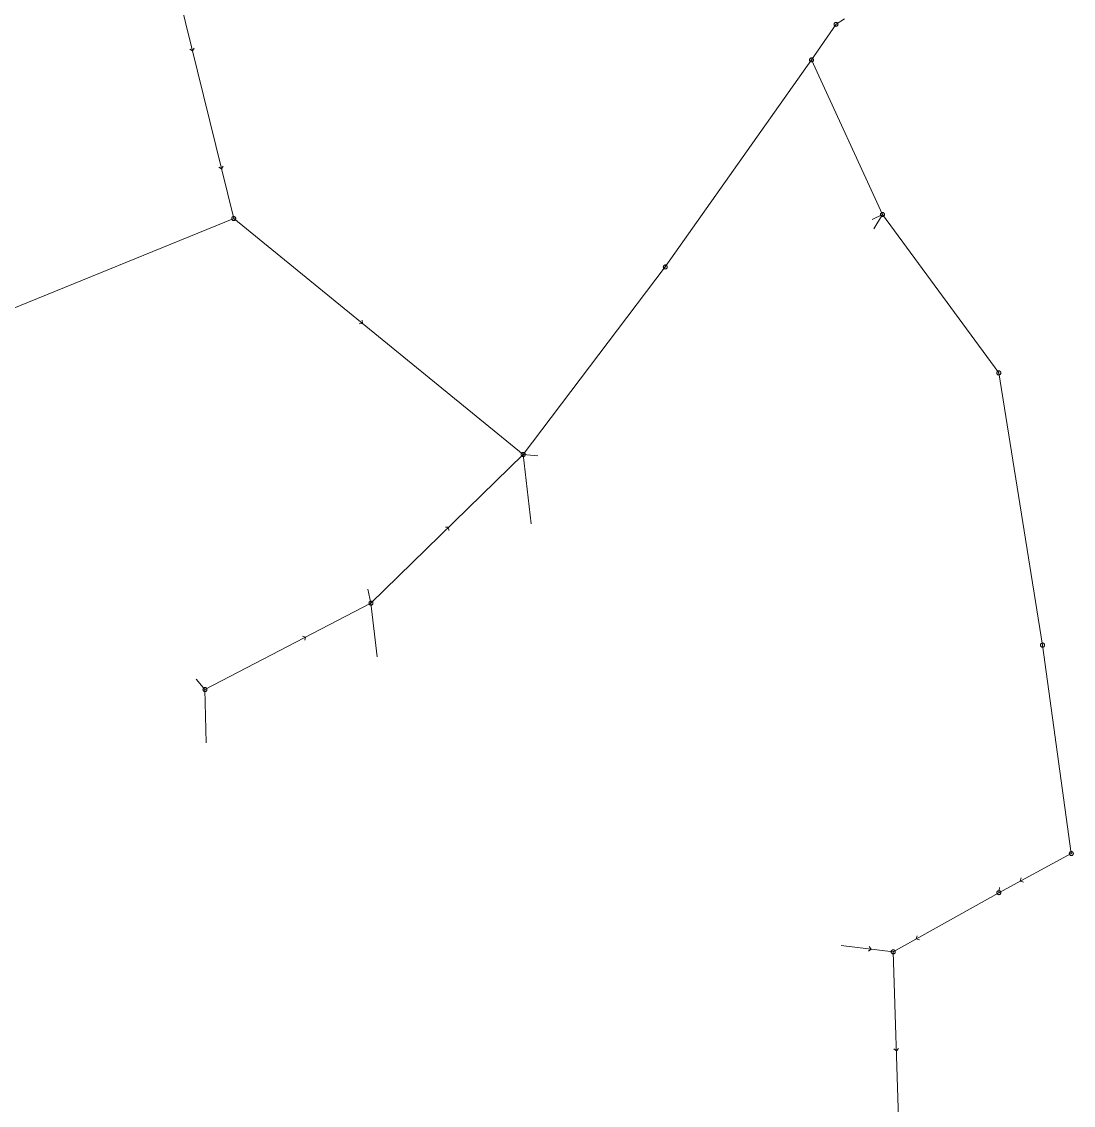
# Model space of a CAD drawing. Header units: metres. Extents: x 25504150 to 25508618, y 6694193 to 6702753.
# Drawn here: x 25506336.8 to 25506576.8, y 6699082.2 to 6699329.4 of the extents above; entities that cross this region are included whole.
import ezdxf

# ---------------------------------------------------------------- set-up
doc = ezdxf.new("R2010")
doc.units = ezdxf.units.M
for name, pattern in [('Sewer_node', [0]), ('Viemariputket', [0]), ('Viemarivarusteet', [0])]:
    doc.linetypes.add(name, pattern=pattern)
for name, color, linetype, lineweight in [('Sewer_node', 7, 'Sewer_node', 0), ('Viemariputket', 7, 'Viemariputket', 0), ('Viemarivarusteet', 7, 'Viemarivarusteet', 0)]:
    doc.layers.add(name, color=color, linetype=linetype, lineweight=lineweight)

msp = doc.modelspace()

# ---------------------------------------------------------------- linework, layer by layer
at = {"layer": 'Sewer_node', "color": 46, "linetype": 'Continuous', "true_color": 0x7f5f00, "flags": 128}
for points, elevation in [([(25506523.12, 6699328.84), (25506523.11, 6699328.91), (25506523.1, 6699328.98), (25506523.07, 6699329.05), (25506523.03, 6699329.11), (25506522.99, 6699329.17), (25506522.93, 6699329.21), (25506522.87, 6699329.25), (25506522.8, 6699329.28), (25506522.73, 6699329.29), (25506522.66, 6699329.3), (25506522.59, 6699329.29), (25506522.52, 6699329.28), (25506522.45, 6699329.25), (25506522.39, 6699329.21), (25506522.33, 6699329.17), (25506522.29, 6699329.11), (25506522.25, 6699329.05), (25506522.22, 6699328.98), (25506522.21, 6699328.91), (25506522.2, 6699328.84), (25506522.21, 6699328.77), (25506522.22, 6699328.7), (25506522.25, 6699328.63), (25506522.29, 6699328.57), (25506522.33, 6699328.51), (25506522.39, 6699328.47), (25506522.45, 6699328.43), (25506522.52, 6699328.4), (25506522.59, 6699328.39), (25506522.66, 6699328.38), (25506522.73, 6699328.39), (25506522.8, 6699328.4), (25506522.87, 6699328.43), (25506522.93, 6699328.47), (25506522.99, 6699328.51), (25506523.03, 6699328.57), (25506523.07, 6699328.63), (25506523.1, 6699328.7), (25506523.11, 6699328.77)], 39.76), ([(25506517.53, 6699320.71), (25506517.52, 6699320.78), (25506517.51, 6699320.85), (25506517.48, 6699320.92), (25506517.44, 6699320.98), (25506517.4, 6699321.04), (25506517.34, 6699321.08), (25506517.28, 6699321.12), (25506517.21, 6699321.15), (25506517.14, 6699321.16), (25506517.07, 6699321.17), (25506517, 6699321.16), (25506516.93, 6699321.15), (25506516.86, 6699321.12), (25506516.8, 6699321.08), (25506516.74, 6699321.04), (25506516.7, 6699320.98), (25506516.66, 6699320.92), (25506516.63, 6699320.85), (25506516.62, 6699320.78), (25506516.61, 6699320.71), (25506516.62, 6699320.64), (25506516.63, 6699320.57), (25506516.66, 6699320.5), (25506516.7, 6699320.44), (25506516.74, 6699320.38), (25506516.8, 6699320.34), (25506516.86, 6699320.3), (25506516.93, 6699320.27), (25506517, 6699320.26), (25506517.07, 6699320.25), (25506517.14, 6699320.26), (25506517.21, 6699320.27), (25506517.28, 6699320.3), (25506517.34, 6699320.34), (25506517.4, 6699320.38), (25506517.44, 6699320.44), (25506517.48, 6699320.5), (25506517.51, 6699320.57), (25506517.52, 6699320.64)], 39.38), ([(25506533.74, 6699285.45), (25506533.73, 6699285.52), (25506533.72, 6699285.59), (25506533.69, 6699285.66), (25506533.65, 6699285.72), (25506533.61, 6699285.78), (25506533.55, 6699285.82), (25506533.49, 6699285.86), (25506533.42, 6699285.89), (25506533.35, 6699285.9), (25506533.28, 6699285.91), (25506533.21, 6699285.9), (25506533.14, 6699285.89), (25506533.07, 6699285.86), (25506533.01, 6699285.82), (25506532.95, 6699285.78), (25506532.91, 6699285.72), (25506532.87, 6699285.66), (25506532.84, 6699285.59), (25506532.83, 6699285.52), (25506532.82, 6699285.45), (25506532.83, 6699285.38), (25506532.84, 6699285.31), (25506532.87, 6699285.24), (25506532.91, 6699285.18), (25506532.95, 6699285.12), (25506533.01, 6699285.08), (25506533.07, 6699285.04), (25506533.14, 6699285.01), (25506533.21, 6699285), (25506533.28, 6699284.99), (25506533.35, 6699285), (25506533.42, 6699285.01), (25506533.49, 6699285.04), (25506533.55, 6699285.08), (25506533.61, 6699285.12), (25506533.65, 6699285.18), (25506533.69, 6699285.24), (25506533.72, 6699285.31), (25506533.73, 6699285.38)], 39.84), ([(25506385.65, 6699284.52), (25506385.64, 6699284.59), (25506385.63, 6699284.66), (25506385.6, 6699284.73), (25506385.56, 6699284.79), (25506385.52, 6699284.85), (25506385.46, 6699284.89), (25506385.4, 6699284.93), (25506385.33, 6699284.96), (25506385.26, 6699284.97), (25506385.19, 6699284.98), (25506385.12, 6699284.97), (25506385.05, 6699284.96), (25506384.98, 6699284.93), (25506384.92, 6699284.89), (25506384.86, 6699284.85), (25506384.82, 6699284.79), (25506384.78, 6699284.73), (25506384.75, 6699284.66), (25506384.74, 6699284.59), (25506384.73, 6699284.52), (25506384.74, 6699284.45), (25506384.75, 6699284.38), (25506384.78, 6699284.31), (25506384.82, 6699284.25), (25506384.86, 6699284.19), (25506384.92, 6699284.15), (25506384.98, 6699284.11), (25506385.05, 6699284.08), (25506385.12, 6699284.07), (25506385.19, 6699284.06), (25506385.26, 6699284.07), (25506385.33, 6699284.08), (25506385.4, 6699284.11), (25506385.46, 6699284.15), (25506385.52, 6699284.19), (25506385.56, 6699284.25), (25506385.6, 6699284.31), (25506385.63, 6699284.38), (25506385.64, 6699284.45)], 43.17), ([(25506560.28, 6699249.31), (25506560.27, 6699249.38), (25506560.26, 6699249.45), (25506560.23, 6699249.52), (25506560.19, 6699249.58), (25506560.15, 6699249.64), (25506560.09, 6699249.68), (25506560.03, 6699249.72), (25506559.96, 6699249.75), (25506559.89, 6699249.76), (25506559.82, 6699249.77), (25506559.75, 6699249.76), (25506559.68, 6699249.75), (25506559.61, 6699249.72), (25506559.55, 6699249.68), (25506559.49, 6699249.64), (25506559.45, 6699249.58), (25506559.41, 6699249.52), (25506559.38, 6699249.45), (25506559.37, 6699249.38), (25506559.36, 6699249.31), (25506559.37, 6699249.24), (25506559.38, 6699249.17), (25506559.41, 6699249.1), (25506559.45, 6699249.04), (25506559.49, 6699248.98), (25506559.55, 6699248.94), (25506559.61, 6699248.9), (25506559.68, 6699248.87), (25506559.75, 6699248.86), (25506559.82, 6699248.85), (25506559.89, 6699248.86), (25506559.96, 6699248.87), (25506560.03, 6699248.9), (25506560.09, 6699248.94), (25506560.15, 6699248.98), (25506560.19, 6699249.04), (25506560.23, 6699249.1), (25506560.26, 6699249.17), (25506560.27, 6699249.24)], 39.49), ([(25506451.73, 6699230.71), (25506451.72, 6699230.78), (25506451.71, 6699230.85), (25506451.68, 6699230.92), (25506451.64, 6699230.98), (25506451.6, 6699231.04), (25506451.54, 6699231.08), (25506451.48, 6699231.12), (25506451.41, 6699231.15), (25506451.34, 6699231.16), (25506451.27, 6699231.17), (25506451.2, 6699231.16), (25506451.13, 6699231.15), (25506451.06, 6699231.12), (25506451, 6699231.08), (25506450.94, 6699231.04), (25506450.9, 6699230.98), (25506450.86, 6699230.92), (25506450.83, 6699230.85), (25506450.82, 6699230.78), (25506450.81, 6699230.71), (25506450.82, 6699230.64), (25506450.83, 6699230.57), (25506450.86, 6699230.5), (25506450.9, 6699230.44), (25506450.94, 6699230.38), (25506451, 6699230.34), (25506451.06, 6699230.3), (25506451.13, 6699230.27), (25506451.2, 6699230.26), (25506451.27, 6699230.25), (25506451.34, 6699230.26), (25506451.41, 6699230.27), (25506451.48, 6699230.3), (25506451.54, 6699230.34), (25506451.6, 6699230.38), (25506451.64, 6699230.44), (25506451.68, 6699230.5), (25506451.71, 6699230.57), (25506451.72, 6699230.64)], 42.08), ([(25506416.98, 6699196.77), (25506416.97, 6699196.84), (25506416.96, 6699196.91), (25506416.93, 6699196.98), (25506416.89, 6699197.04), (25506416.85, 6699197.1), (25506416.79, 6699197.14), (25506416.73, 6699197.18), (25506416.66, 6699197.21), (25506416.59, 6699197.22), (25506416.52, 6699197.23), (25506416.45, 6699197.22), (25506416.38, 6699197.21), (25506416.31, 6699197.18), (25506416.25, 6699197.14), (25506416.19, 6699197.1), (25506416.15, 6699197.04), (25506416.11, 6699196.98), (25506416.08, 6699196.91), (25506416.07, 6699196.84), (25506416.06, 6699196.77), (25506416.07, 6699196.7), (25506416.08, 6699196.63), (25506416.11, 6699196.56), (25506416.15, 6699196.5), (25506416.19, 6699196.44), (25506416.25, 6699196.4), (25506416.31, 6699196.36), (25506416.38, 6699196.33), (25506416.45, 6699196.32), (25506416.52, 6699196.31), (25506416.59, 6699196.32), (25506416.66, 6699196.33), (25506416.73, 6699196.36), (25506416.79, 6699196.4), (25506416.85, 6699196.44), (25506416.89, 6699196.5), (25506416.93, 6699196.56), (25506416.96, 6699196.63), (25506416.97, 6699196.7)], 42.82), ([(25506570.27, 6699187.2), (25506570.26, 6699187.27), (25506570.25, 6699187.34), (25506570.22, 6699187.41), (25506570.18, 6699187.47), (25506570.14, 6699187.53), (25506570.08, 6699187.57), (25506570.02, 6699187.61), (25506569.95, 6699187.64), (25506569.88, 6699187.65), (25506569.81, 6699187.66), (25506569.74, 6699187.65), (25506569.67, 6699187.64), (25506569.6, 6699187.61), (25506569.54, 6699187.57), (25506569.48, 6699187.53), (25506569.44, 6699187.47), (25506569.4, 6699187.41), (25506569.37, 6699187.34), (25506569.36, 6699187.27), (25506569.35, 6699187.2), (25506569.36, 6699187.13), (25506569.37, 6699187.06), (25506569.4, 6699186.99), (25506569.44, 6699186.93), (25506569.48, 6699186.87), (25506569.54, 6699186.83), (25506569.6, 6699186.79), (25506569.67, 6699186.76), (25506569.74, 6699186.75), (25506569.81, 6699186.74), (25506569.88, 6699186.75), (25506569.95, 6699186.76), (25506570.02, 6699186.79), (25506570.08, 6699186.83), (25506570.14, 6699186.87), (25506570.18, 6699186.93), (25506570.22, 6699186.99), (25506570.25, 6699187.06), (25506570.26, 6699187.13)], 39.55), ([(25506379.09, 6699177.05), (25506379.08, 6699177.12), (25506379.07, 6699177.19), (25506379.04, 6699177.26), (25506379, 6699177.32), (25506378.96, 6699177.38), (25506378.9, 6699177.42), (25506378.84, 6699177.46), (25506378.77, 6699177.49), (25506378.7, 6699177.5), (25506378.63, 6699177.51), (25506378.56, 6699177.5), (25506378.49, 6699177.49), (25506378.42, 6699177.46), (25506378.36, 6699177.42), (25506378.3, 6699177.38), (25506378.26, 6699177.32), (25506378.22, 6699177.26), (25506378.19, 6699177.19), (25506378.18, 6699177.12), (25506378.17, 6699177.05), (25506378.18, 6699176.98), (25506378.19, 6699176.91), (25506378.22, 6699176.84), (25506378.26, 6699176.78), (25506378.3, 6699176.72), (25506378.36, 6699176.68), (25506378.42, 6699176.64), (25506378.49, 6699176.61), (25506378.56, 6699176.6), (25506378.63, 6699176.59), (25506378.7, 6699176.6), (25506378.77, 6699176.61), (25506378.84, 6699176.64), (25506378.9, 6699176.68), (25506378.96, 6699176.72), (25506379, 6699176.78), (25506379.04, 6699176.84), (25506379.07, 6699176.91), (25506379.08, 6699176.98)], 44.88), ([(25506576.83, 6699139.63), (25506576.82, 6699139.7), (25506576.81, 6699139.77), (25506576.78, 6699139.84), (25506576.74, 6699139.9), (25506576.7, 6699139.96), (25506576.64, 6699140), (25506576.58, 6699140.04), (25506576.51, 6699140.07), (25506576.44, 6699140.08), (25506576.37, 6699140.09), (25506576.3, 6699140.08), (25506576.23, 6699140.07), (25506576.16, 6699140.04), (25506576.1, 6699140), (25506576.04, 6699139.96), (25506576, 6699139.9), (25506575.96, 6699139.84), (25506575.93, 6699139.77), (25506575.92, 6699139.7), (25506575.91, 6699139.63), (25506575.92, 6699139.56), (25506575.93, 6699139.49), (25506575.96, 6699139.42), (25506576, 6699139.36), (25506576.04, 6699139.3), (25506576.1, 6699139.26), (25506576.16, 6699139.22), (25506576.23, 6699139.19), (25506576.3, 6699139.18), (25506576.37, 6699139.17), (25506576.44, 6699139.18), (25506576.51, 6699139.19), (25506576.58, 6699139.22), (25506576.64, 6699139.26), (25506576.7, 6699139.3), (25506576.74, 6699139.36), (25506576.78, 6699139.42), (25506576.81, 6699139.49), (25506576.82, 6699139.56)], 39.69), ([(25506560.29, 6699130.71), (25506560.28, 6699130.78), (25506560.27, 6699130.85), (25506560.24, 6699130.92), (25506560.2, 6699130.98), (25506560.16, 6699131.04), (25506560.1, 6699131.08), (25506560.04, 6699131.12), (25506559.97, 6699131.15), (25506559.9, 6699131.16), (25506559.83, 6699131.17), (25506559.76, 6699131.16), (25506559.69, 6699131.15), (25506559.62, 6699131.12), (25506559.56, 6699131.08), (25506559.5, 6699131.04), (25506559.46, 6699130.98), (25506559.42, 6699130.92), (25506559.39, 6699130.85), (25506559.38, 6699130.78), (25506559.37, 6699130.71), (25506559.38, 6699130.64), (25506559.39, 6699130.57), (25506559.42, 6699130.5), (25506559.46, 6699130.44), (25506559.5, 6699130.38), (25506559.56, 6699130.34), (25506559.62, 6699130.3), (25506559.69, 6699130.27), (25506559.76, 6699130.26), (25506559.83, 6699130.25), (25506559.9, 6699130.26), (25506559.97, 6699130.27), (25506560.04, 6699130.3), (25506560.1, 6699130.34), (25506560.16, 6699130.38), (25506560.2, 6699130.44), (25506560.24, 6699130.5), (25506560.27, 6699130.57), (25506560.28, 6699130.64)], 39.91), ([(25506536.18, 6699117.22), (25506536.17, 6699117.29), (25506536.16, 6699117.36), (25506536.13, 6699117.43), (25506536.09, 6699117.49), (25506536.05, 6699117.55), (25506535.99, 6699117.59), (25506535.93, 6699117.63), (25506535.86, 6699117.66), (25506535.79, 6699117.67), (25506535.72, 6699117.68), (25506535.65, 6699117.67), (25506535.58, 6699117.66), (25506535.51, 6699117.63), (25506535.45, 6699117.59), (25506535.39, 6699117.55), (25506535.35, 6699117.49), (25506535.31, 6699117.43), (25506535.28, 6699117.36), (25506535.27, 6699117.29), (25506535.26, 6699117.22), (25506535.27, 6699117.15), (25506535.28, 6699117.08), (25506535.31, 6699117.01), (25506535.35, 6699116.95), (25506535.39, 6699116.89), (25506535.45, 6699116.85), (25506535.51, 6699116.81), (25506535.58, 6699116.78), (25506535.65, 6699116.77), (25506535.72, 6699116.76), (25506535.79, 6699116.77), (25506535.86, 6699116.78), (25506535.93, 6699116.81), (25506535.99, 6699116.85), (25506536.05, 6699116.89), (25506536.09, 6699116.95), (25506536.13, 6699117.01), (25506536.16, 6699117.08), (25506536.17, 6699117.15)], 40.14)]:
    msp.add_lwpolyline(points, close=True, dxfattribs=dict(at, elevation=elevation))
for points in [[(25506375.14, 6699323.15), (25506375.78, 6699322.77), (25506376.17, 6699323.4)], [(25506381.76, 6699296.22), (25506382.41, 6699295.84), (25506382.79, 6699296.47)], [(25506413.82, 6699260.5), (25506414.56, 6699260.6), (25506414.48, 6699261.33)], [(25506434.26, 6699213.33), (25506434.25, 6699214.08), (25506433.5, 6699214.08)], [(25506401.41, 6699188.29), (25506401.61, 6699189.01), (25506400.9, 6699189.22)], [(25506564.93, 6699134.07), (25506564.73, 6699133.35), (25506565.44, 6699133.14)], [(25506541.16, 6699120.9), (25506540.97, 6699120.17), (25506541.69, 6699119.98)], [(25506530.08, 6699117.35), (25506530.66, 6699117.82), (25506530.2, 6699118.4)], [(25506535.87, 6699095.12), (25506536.44, 6699094.63), (25506536.93, 6699095.17)]]:
    msp.add_lwpolyline(points, dxfattribs=at)
msp.add_lwpolyline([(25506484.16, 6699273.48), (25506484.15, 6699273.55), (25506484.14, 6699273.62), (25506484.11, 6699273.69), (25506484.07, 6699273.75), (25506484.03, 6699273.81), (25506483.97, 6699273.85), (25506483.91, 6699273.89), (25506483.84, 6699273.92), (25506483.77, 6699273.93), (25506483.7, 6699273.94), (25506483.63, 6699273.93), (25506483.56, 6699273.92), (25506483.49, 6699273.89), (25506483.43, 6699273.85), (25506483.37, 6699273.81), (25506483.33, 6699273.75), (25506483.29, 6699273.69), (25506483.26, 6699273.62), (25506483.25, 6699273.55), (25506483.24, 6699273.48), (25506483.25, 6699273.41), (25506483.26, 6699273.34), (25506483.29, 6699273.27), (25506483.33, 6699273.21), (25506483.37, 6699273.15), (25506483.43, 6699273.11), (25506483.49, 6699273.07), (25506483.56, 6699273.04), (25506483.63, 6699273.03), (25506483.7, 6699273.02), (25506483.77, 6699273.03), (25506483.84, 6699273.04), (25506483.91, 6699273.07), (25506483.97, 6699273.11), (25506484.03, 6699273.15), (25506484.07, 6699273.21), (25506484.11, 6699273.27), (25506484.14, 6699273.34), (25506484.15, 6699273.41)], close=True, dxfattribs=at)
at = {"layer": 'Viemariputket', "color": 1, "linetype": 'Continuous', "lineweight": 15}
for p, q in [((25506370.64, 6699343.67, 41.14), (25506385.19, 6699284.52, 40.64)), ((25506517.07, 6699320.71), (25506522.66, 6699328.84)), ((25506522.66, 6699328.84), (25506524.57, 6699330.06)), ((25506517.07, 6699320.71), (25506483.7, 6699273.48)), ((25506533.28, 6699285.45), (25506517.07, 6699320.71)), ((25506385.19, 6699284.52, 40.56), (25506332.21, 6699262.93, 42.12)), ((25506451.27, 6699230.71, 39.74), (25506385.19, 6699284.52, 40.45)), ((25506533.28, 6699285.45, 36.89), (25506530.94, 6699284.32, 39.67)), ((25506559.82, 6699249.31), (25506533.28, 6699285.45)), ((25506483.7, 6699273.48), (25506451.27, 6699230.71)), ((25506569.81, 6699187.2), (25506559.82, 6699249.31)), ((25506451.27, 6699230.71, 39.78), (25506416.52, 6699196.77, 40.21)), ((25506451.27, 6699230.71, 39.8), (25506454.6, 6699230.39)), ((25506451.27, 6699230.71), (25506453.09, 6699214.89)), ((25506416.52, 6699196.77), (25506415.8, 6699199.98)), ((25506416.52, 6699196.77), (25506378.63, 6699177.05)), ((25506416.52, 6699196.77), (25506417.95, 6699184.49)), ((25506576.37, 6699139.63), (25506569.81, 6699187.2)), ((25506378.63, 6699177.05, 42.47), (25506376.64, 6699179.41, 42.5)), ((25506378.63, 6699177.05), (25506378.89, 6699164.94)), ((25506559.83, 6699130.71), (25506576.37, 6699139.63)), ((25506559.83, 6699130.71), (25506535.72, 6699117.22)), ((25506559.83, 6699130.71), (25506559.99, 6699131.92)), ((25506535.72, 6699117.22), (25506523.81, 6699118.64)), ((25506535.72, 6699117.22), (25506537.31, 6699067.29))]:
    msp.add_line(p, q, dxfattribs=at)
at = {"layer": 'Viemariputket', "color": 251, "linetype": 'Continuous', "lineweight": 15, "true_color": 0x595959}
msp.add_line((25506533.28, 6699285.45, 36.89), (25506531.27, 6699282.18, 36.92), dxfattribs=at)
at = {"layer": 'Viemarivarusteet', "color": 1}
for p in [(25506522.66, 6699328.84, 39.76), (25506517.07, 6699320.71, 39.38), (25506385.19, 6699284.52, 43.17), (25506533.28, 6699285.45, 39.84), (25506483.7, 6699273.48), (25506559.82, 6699249.31, 39.49), (25506451.27, 6699230.71, 42.08), (25506416.52, 6699196.77, 42.82), (25506569.81, 6699187.2, 39.55), (25506378.63, 6699177.05, 44.88), (25506576.37, 6699139.63, 39.69), (25506559.83, 6699130.71, 39.91), (25506535.72, 6699117.22, 40.14)]:
    msp.add_point(p, dxfattribs=at)

doc.saveas('drawing.dxf')
